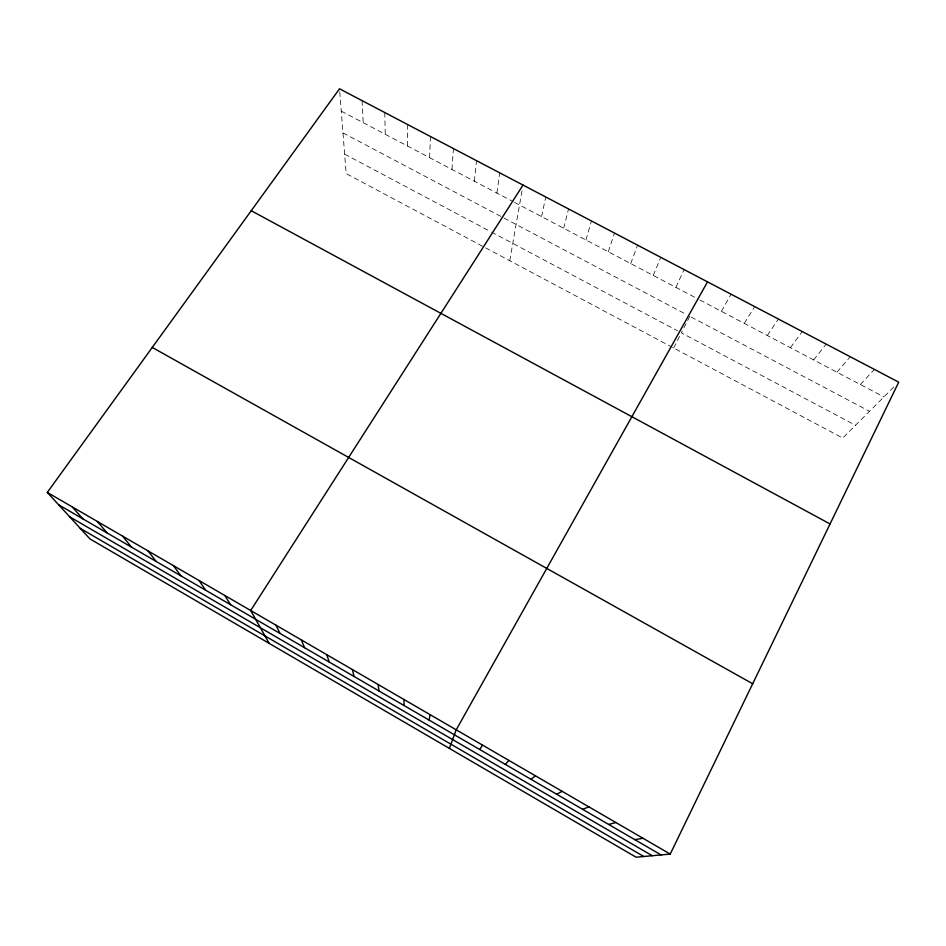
<?xml version="1.0" encoding="UTF-8"?>
<svg xmlns="http://www.w3.org/2000/svg" width="946" height="946" viewBox="0 0 946 946"><rect width="100%" height="100%" fill="white"/><g stroke="black" fill="none" stroke-linecap="round" stroke-linejoin="round"><path stroke-width="0.71" stroke-dasharray="4.73 3.55" d="M407.383 145.932L407.56 124.494M429.614 157.639L430.442 136.508M451.94 169.405L453.43 148.569M474.372 181.218L476.524 160.678M496.898 193.079L499.713 172.846M509.74 260.729L522.015 190.761M541.573 216.61L545.724 196.981M563.71 228.27L568.534 208.948M585.952 239.988L591.451 220.974M608.29 251.754L614.462 233.047M630.71 263.567L637.58 245.168M653.237 275.428L660.793 257.347M675.858 287.348L684.112 269.575M673.611 347.986L680.718 334.127M689.847 316.331L681.368 332.85L855.503 425.274M721.396 311.329L731.057 294.206M744.313 323.39L754.683 306.599M767.324 335.511L778.416 319.05M790.442 347.69L802.255 331.561M813.655 359.918L826.213 344.131M836.974 372.192L850.265 356.748M860.387 384.537L874.423 369.425M893.769 387.08L842.709 438.045L483.844 246.93M341.246 111.108L513.229 201.687M514.494 202.349L696.055 297.978M699.851 299.977L883.907 396.918M342.96 132.913L685.956 314.273M691.148 317.016L869.492 411.309M344.628 154.139L490.217 231.403M491.459 232.066L677.596 330.852M482.555 246.244L346.153 173.603L339.508 88.794M362.082 100.643L363.193 122.661M384.774 112.55L385.247 134.273"/><path stroke-width="1.42" d="M403.966 705.48L404.048 699.543M429.106 720.095L430.063 714.644M449.374 748.392L456.209 729.827L707.525 281.861M670.229 854.084L898.7 382.16L339.508 88.794L47.3 492.417L89.941 538.913L636.079 857.206L670.229 854.084L47.3 492.417M479.776 749.539L482.484 745.081M523.008 185.073L250.69 610.501L269.161 643.363M505.294 764.368L508.889 760.418M530.942 779.279L535.436 775.826M556.721 794.262L562.125 791.329M582.618 809.315L588.932 806.891M608.645 824.439L615.893 822.547M634.801 839.646L642.984 838.274M251.234 210.71L830.044 523.954M152.259 347.442L752.685 683.757M58.64 504.774L661.1 854.924M69.637 516.776L652.267 855.728M80.256 528.365L643.788 856.497M72.274 506.914L82.834 518.846M97.379 521.494L107.158 532.976M122.602 536.134L131.6 547.178M147.966 550.856L156.161 561.451M173.449 565.661L180.84 575.795M199.062 580.525L205.637 590.209M224.805 595.472L230.564 604.695M275.925 625.152L280.028 633.453M301.301 639.886L304.577 647.714M326.796 654.691L329.243 662.058M352.42 669.567L354.029 676.461M378.164 684.514L378.932 690.935"/></g></svg>
